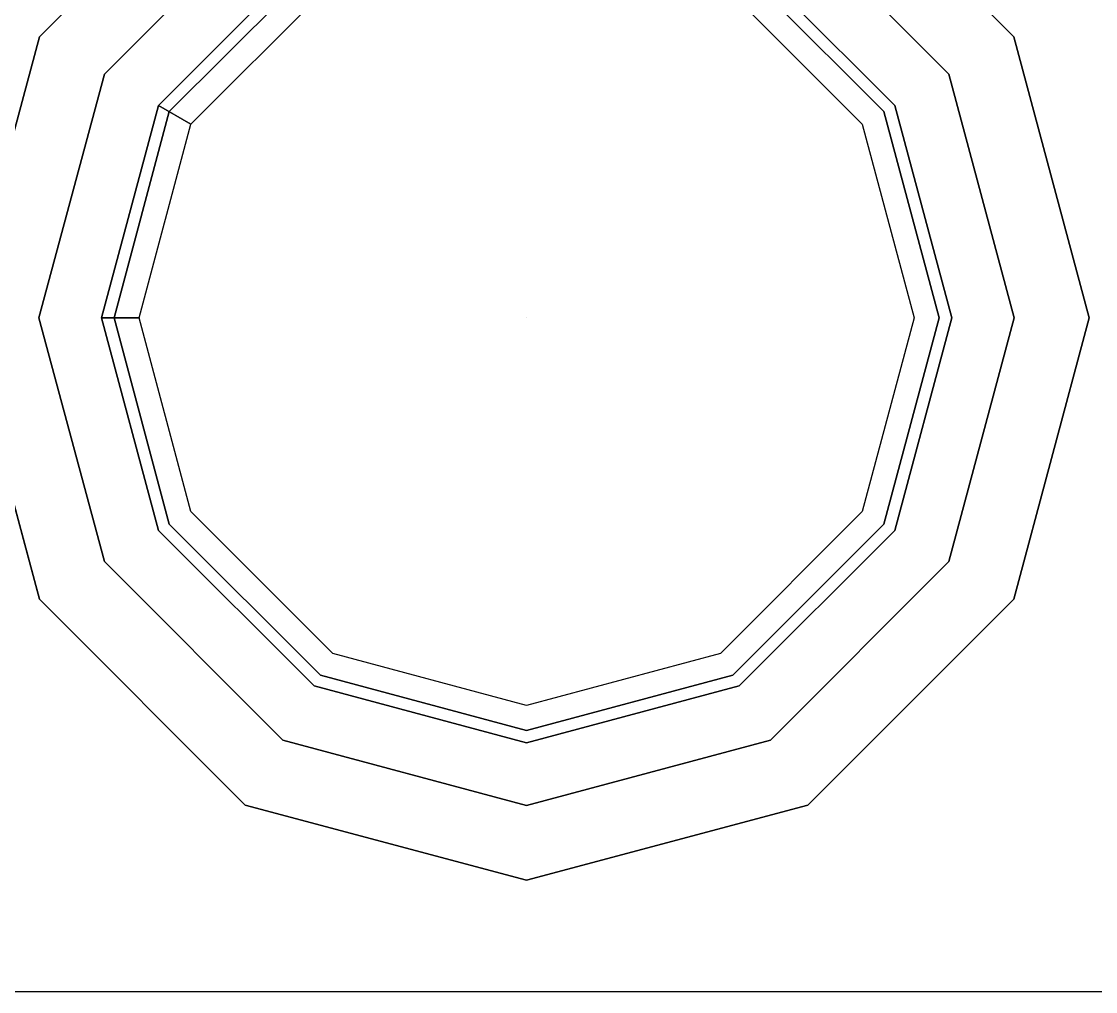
# Model space of a CAD drawing. Extents: x 15.9 to 33.1, y 12.3 to 21.3.
# Drawn here: x 23.2362 to 23.5007, y 13.7326 to 13.9716 of the extents above; entities that cross this region are included whole.
import ezdxf

# ---------------------------------------------------------------- set-up
doc = ezdxf.new("R2010")
doc.units = 0
doc.header["$LTSCALE"] = 0.5
doc.header["$MEASUREMENT"] = 0
doc.layers.get('0').update_dxf_attribs({"linetype": 'CONTINUOUS'})

# ---------------------------------------------------------------- blocks, each defined once
blk = doc.blocks.new('A$C403C54AD')
blk.add_line((0.83575, 0.52421, -0.0006), (1.99923, 0.52421, -0.0006))
at = {"linetype": 'ByBlock'}
for points, invisible_edges in [([(1.65725, 0.81008, -0.00874), (1.66648, 0.79408, -0.00874), (1.62254, 0.75014, -0.00874), (1.60654, 0.75938, -0.00874)], 5), ([(1.67418, 0.78075, -0.02259), (1.65725, 0.81008, -0.01335), (1.60654, 0.75938, -0.01335), (1.63587, 0.74244, -0.02259)], 5), ([(1.81715, 0.74244, -0.02259), (1.84648, 0.75938, -0.01335), (1.79578, 0.81008, -0.01335), (1.77884, 0.78075, -0.02259)], 5), ([(1.84648, 0.75938, -0.00874), (1.83048, 0.75014, -0.00874), (1.78654, 0.79408, -0.00874), (1.79578, 0.81008, -0.00874)], 5), ([(1.66648, 0.79408, -0.00874), (1.67572, 0.77809, -0.01489), (1.63853, 0.74091, -0.01489), (1.62254, 0.75014, -0.00874)], 5), ([(1.83048, 0.75014, -0.00874), (1.81449, 0.74091, -0.01489), (1.7773, 0.77809, -0.01489), (1.78654, 0.79408, -0.00874)], 5), ([(1.72651, 0.7917, -0.01489), (1.72651, 0.69011, -0.01489), (1.72651, 0.69011, -0.01489), (1.67572, 0.77809, -0.01489)], 5), ([(1.7773, 0.77809, -0.01489), (1.72651, 0.69011, -0.01489), (1.72651, 0.69011, -0.01489), (1.72651, 0.7917, -0.01489)], 5), ([(1.6788, 0.77276, -0.03183), (1.67418, 0.78075, -0.02259), (1.63587, 0.74244, -0.02259), (1.64387, 0.73783, -0.03183)], 1), ([(1.80916, 0.73783, -0.03183), (1.81715, 0.74244, -0.02259), (1.77884, 0.78075, -0.02259), (1.77423, 0.77276, -0.03183)], 5), ([(1.67572, 0.77809, -0.01489), (1.72651, 0.69011, -0.01489), (1.72651, 0.69011, -0.01489), (1.63853, 0.74091, -0.01489)], 5), ([(1.81449, 0.74091, -0.01489), (1.72651, 0.69011, -0.01489), (1.72651, 0.69011, -0.01489), (1.7773, 0.77809, -0.01489)], 5), ([(1.60654, 0.75938, -0.00874), (1.62254, 0.75014, -0.00874), (1.60645, 0.69011, -0.00874), (1.58798, 0.69011, -0.00874)], 5), ([(1.63587, 0.74244, -0.02259), (1.60654, 0.75938, -0.01335), (1.58798, 0.69011, -0.01335), (1.62185, 0.69011, -0.02259)], 5), ([(1.83118, 0.69011, -0.02259), (1.86504, 0.69011, -0.01335), (1.84648, 0.75938, -0.01335), (1.81715, 0.74244, -0.02259)], 5), ([(1.86504, 0.69011, -0.00874), (1.84657, 0.69011, -0.00874), (1.83048, 0.75014, -0.00874), (1.84648, 0.75938, -0.00874)], 5), ([(1.62254, 0.75014, -0.00874), (1.63853, 0.74091, -0.01489), (1.62492, 0.69011, -0.01489), (1.60645, 0.69011, -0.00874)], 5), ([(1.84657, 0.69011, -0.00874), (1.8281, 0.69011, -0.01489), (1.81449, 0.74091, -0.01489), (1.83048, 0.75014, -0.00874)], 5), ([(1.63853, 0.74091, -0.01489), (1.72651, 0.69011, -0.01489), (1.72651, 0.69011, -0.01489), (1.62492, 0.69011, -0.01489)], 5), ([(1.8281, 0.69011, -0.01489), (1.72651, 0.69011, -0.01489), (1.72651, 0.69011, -0.01489), (1.81449, 0.74091, -0.01489)], 5), ([(1.82194, 0.69011, -0.03183), (1.83118, 0.69011, -0.02259), (1.81715, 0.74244, -0.02259), (1.80916, 0.73783, -0.03183)], 5), ([(1.58798, 0.69011, -0.00874), (1.60645, 0.69011, -0.00874), (1.62254, 0.63008, -0.00874), (1.60654, 0.62085, -0.00874)], 5), ([(1.62185, 0.69011, -0.02259), (1.58798, 0.69011, -0.01335), (1.60654, 0.62085, -0.01335), (1.63587, 0.63778, -0.02259)], 5), ([(1.60645, 0.69011, -0.00874), (1.62492, 0.69011, -0.01489), (1.63853, 0.63932, -0.01489), (1.62254, 0.63008, -0.00874)], 5), ([(1.63108, 0.69011, -0.03183), (1.62185, 0.69011, -0.02259), (1.63587, 0.63778, -0.02259), (1.64387, 0.6424, -0.03183)], 4), ([(1.62492, 0.69011, -0.01489), (1.72651, 0.69011, -0.01489), (1.72651, 0.69011, -0.01489), (1.63853, 0.63932, -0.01489)], 5), ([(1.63853, 0.63932, -0.01489), (1.72651, 0.69011, -0.01489), (1.72651, 0.69011, -0.01489), (1.67572, 0.60214, -0.01489)], 5), ([(1.67572, 0.60214, -0.01489), (1.72651, 0.69011, -0.01489), (1.72651, 0.69011, -0.01489), (1.72651, 0.58853, -0.01489)], 5), ([(1.72651, 0.58853, -0.01489), (1.72651, 0.69011, -0.01489), (1.72651, 0.69011, -0.01489), (1.7773, 0.60214, -0.01489)], 5), ([(1.7773, 0.60214, -0.01489), (1.72651, 0.69011, -0.01489), (1.72651, 0.69011, -0.01489), (1.81449, 0.63932, -0.01489)], 5), ([(1.81449, 0.63932, -0.01489), (1.72651, 0.69011, -0.01489), (1.72651, 0.69011, -0.01489), (1.8281, 0.69011, -0.01489)], 5), ([(1.80916, 0.6424, -0.03183), (1.81715, 0.63778, -0.02259), (1.83118, 0.69011, -0.02259), (1.82194, 0.69011, -0.03183)], 5), ([(1.83048, 0.63008, -0.00874), (1.81449, 0.63932, -0.01489), (1.8281, 0.69011, -0.01489), (1.84657, 0.69011, -0.00874)], 5), ([(1.81715, 0.63778, -0.02259), (1.84648, 0.62085, -0.01335), (1.86504, 0.69011, -0.01335), (1.83118, 0.69011, -0.02259)], 5), ([(1.84648, 0.62085, -0.00874), (1.83048, 0.63008, -0.00874), (1.84657, 0.69011, -0.00874), (1.86504, 0.69011, -0.00874)], 5), ([(1.64387, 0.6424, -0.03183), (1.63587, 0.63778, -0.02259), (1.67418, 0.59947, -0.02259), (1.6788, 0.60747, -0.03183)], 5), ([(1.77423, 0.60747, -0.03183), (1.77884, 0.59947, -0.02259), (1.81715, 0.63778, -0.02259), (1.80916, 0.6424, -0.03183)], 5), ([(1.63587, 0.63778, -0.02259), (1.60654, 0.62085, -0.01335), (1.65725, 0.57014, -0.01335), (1.67418, 0.59947, -0.02259)], 5), ([(1.62254, 0.63008, -0.00874), (1.63853, 0.63932, -0.01489), (1.67572, 0.60214, -0.01489), (1.66648, 0.58614, -0.00874)], 5), ([(1.78654, 0.58614, -0.00874), (1.7773, 0.60214, -0.01489), (1.81449, 0.63932, -0.01489), (1.83048, 0.63008, -0.00874)], 5), ([(1.77884, 0.59947, -0.02259), (1.79578, 0.57014, -0.01335), (1.84648, 0.62085, -0.01335), (1.81715, 0.63778, -0.02259)], 5), ([(1.60654, 0.62085, -0.00874), (1.62254, 0.63008, -0.00874), (1.66648, 0.58614, -0.00874), (1.65725, 0.57014, -0.00874)], 5), ([(1.79578, 0.57014, -0.00874), (1.78654, 0.58614, -0.00874), (1.83048, 0.63008, -0.00874), (1.84648, 0.62085, -0.00874)], 5), ([(1.6788, 0.60747, -0.03183), (1.67418, 0.59947, -0.02259), (1.72651, 0.58545, -0.02259), (1.72651, 0.59468, -0.03183)], 5), ([(1.72651, 0.59468, -0.03183), (1.72651, 0.58545, -0.02259), (1.77884, 0.59947, -0.02259), (1.77423, 0.60747, -0.03183)], 5), ([(1.66648, 0.58614, -0.00874), (1.67572, 0.60214, -0.01489), (1.72651, 0.58853, -0.01489), (1.72651, 0.57006, -0.00874)], 5), ([(1.72651, 0.57006, -0.00874), (1.72651, 0.58853, -0.01489), (1.7773, 0.60214, -0.01489), (1.78654, 0.58614, -0.00874)], 5), ([(1.67418, 0.59947, -0.02259), (1.65725, 0.57014, -0.01335), (1.72651, 0.55159, -0.01335), (1.72651, 0.58545, -0.02259)], 5), ([(1.72651, 0.58545, -0.02259), (1.72651, 0.55159, -0.01335), (1.79578, 0.57014, -0.01335), (1.77884, 0.59947, -0.02259)], 5), ([(1.65725, 0.57014, -0.00874), (1.66648, 0.58614, -0.00874), (1.72651, 0.57006, -0.00874), (1.72651, 0.55159, -0.00874)], 5), ([(1.72651, 0.55159, -0.00874), (1.72651, 0.57006, -0.00874), (1.78654, 0.58614, -0.00874), (1.79578, 0.57014, -0.00874)], 5)]:
    blk.add_3dface(points, dxfattribs=dict(at, invisible_edges=invisible_edges))
for points in [[(1.65725, 0.81008, -0.01335), (1.65725, 0.81008, -0.00874), (1.60654, 0.75938, -0.00874), (1.60654, 0.75938, -0.01335)], [(1.84648, 0.75938, -0.01335), (1.84648, 0.75938, -0.00874), (1.79578, 0.81008, -0.00874), (1.79578, 0.81008, -0.01335)], [(1.60654, 0.75938, -0.01335), (1.60654, 0.75938, -0.00874), (1.58798, 0.69011, -0.00874), (1.58798, 0.69011, -0.01335)], [(1.86504, 0.69011, -0.01335), (1.86504, 0.69011, -0.00874), (1.84648, 0.75938, -0.00874), (1.84648, 0.75938, -0.01335)], [(1.64387, 0.73783, -0.03183), (1.63587, 0.74244, -0.02259), (1.62185, 0.69011, -0.02259), (1.63108, 0.69011, -0.03183)], [(1.58798, 0.69011, -0.01335), (1.58798, 0.69011, -0.00874), (1.60654, 0.62085, -0.00874), (1.60654, 0.62085, -0.01335)], [(1.84648, 0.62085, -0.01335), (1.84648, 0.62085, -0.00874), (1.86504, 0.69011, -0.00874), (1.86504, 0.69011, -0.01335)], [(1.60654, 0.62085, -0.01335), (1.60654, 0.62085, -0.00874), (1.65725, 0.57014, -0.00874), (1.65725, 0.57014, -0.01335)], [(1.79578, 0.57014, -0.01335), (1.79578, 0.57014, -0.00874), (1.84648, 0.62085, -0.00874), (1.84648, 0.62085, -0.01335)], [(1.65725, 0.57014, -0.01335), (1.65725, 0.57014, -0.00874), (1.72651, 0.55159, -0.00874), (1.72651, 0.55159, -0.01335)], [(1.72651, 0.55159, -0.01335), (1.72651, 0.55159, -0.00874), (1.79578, 0.57014, -0.00874), (1.79578, 0.57014, -0.01335)]]:
    blk.add_3dface(points, dxfattribs=at)

msp = doc.modelspace()

# ---------------------------------------------------------------- block references
msp.add_blockref('A$C403C54AD', (21.63411, 13.20843, 0.0006))

doc.saveas('drawing.dxf')
